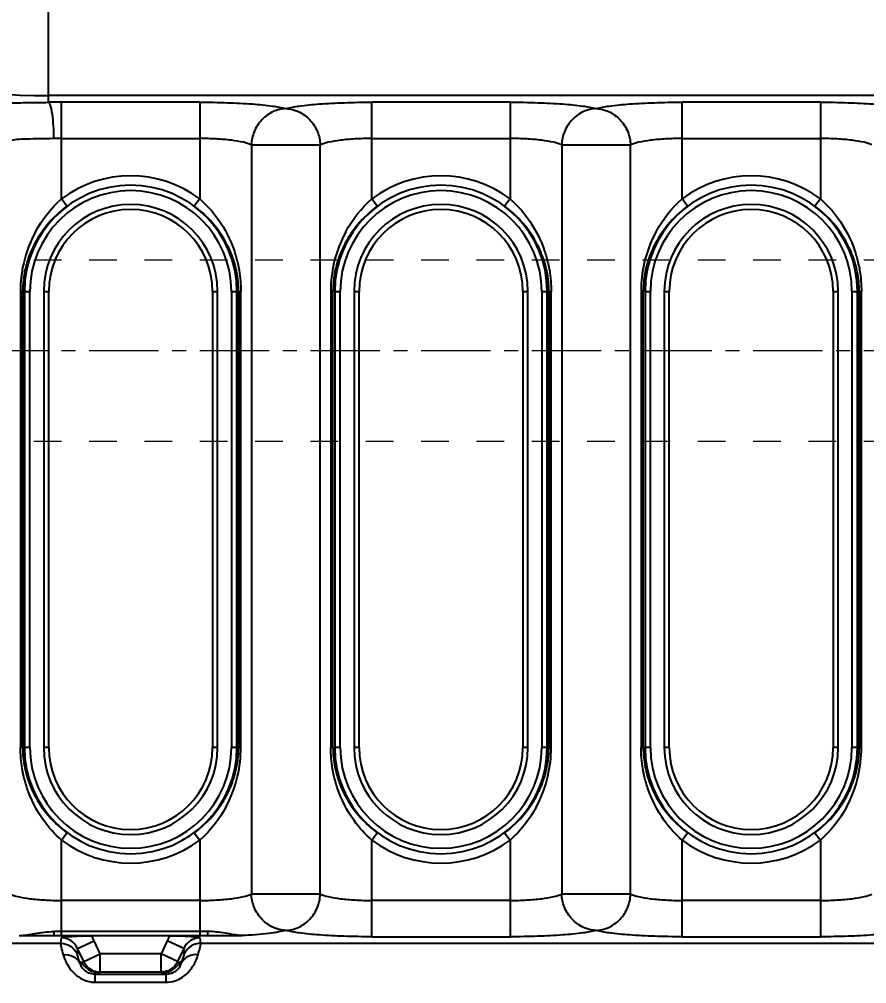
# Model space of a CAD drawing. Header units: millimetres. Extents: x 699 to 6116, y -3115 to -1923.
# Drawn here: x 984.9 to 1031.6, y -2497.9 to -2444.8 of the extents above; entities that cross this region are included whole.
import ezdxf

# ---------------------------------------------------------------- set-up
doc = ezdxf.new("R2010")
doc.units = ezdxf.units.MM
doc.header["$LTSCALE"] = 16.335
doc.header["$PDMODE"] = 3
doc.header["$PDSIZE"] = 0.3125
doc.linetypes.add('CENTER', pattern=[0.6, 0.375, -0.075, 0.075, -0.075])
doc.linetypes.add('HIDDEN', pattern=[0.2, 0.1, -0.1])
doc.layers.get('0').update_dxf_attribs({"linetype": 'CONTINUOUS'})
doc.layers.get('Defpoints').update_dxf_attribs({"linetype": 'CONTINUOUS'})
doc.layers.add('cool', color=153, linetype='HIDDEN', lineweight=9)
doc.styles.get("Standard").update_dxf_attribs({"font": 'txt', "width": 0.8})
doc.dimstyles.get("Standard").update_dxf_attribs({"dimtxt": 0.15625, "dimasz": 0.1875, "dimexe": 0.125, "dimexo": 0.0625, "dimtad": 0, "dimtih": 1, "dimtoh": 1, "dimdsep": 46, "dimtxsty": 'Standard', "dimcen": 0.09, "dimadec": 0, "dimazin": 0, "dimtp": 0.01, "dimtm": 0.01, "dimtfac": 1, "dimtofl": 0, "dimtmove": 0, "dimatfit": 3, "dimfxl": 0, "dimtolj": 1, "dimarcsym": 0})

# ---------------------------------------------------------------- blocks, each defined once
blk = doc.blocks.new('*D757')
at = {"color": 4, "lineweight": -2}
blk.add_line((976.485, -2500.543), (755.484, -2500.543), dxfattribs=at)
at = {"layer": 'Defpoints', "color": 0}
for p in [(1045.847, -2423.043), (755.484, -2500.543), (976.547, -2500.543)]:
    blk.add_point(p, dxfattribs=at)
at = {"color": 6, "insert": (740.151, -2500.543), "char_height": 10, "attachment_point": 5}
blk.add_mtext('\\A1;77.50', dxfattribs=at)
blk = doc.blocks.new('*D758')
at = {"color": 4, "lineweight": -2}
blk.add_line((890.285, -2596.043), (755.484, -2596.043), dxfattribs=at)
at = {"layer": 'Defpoints', "color": 0}
for p in [(1045.847, -2423.043), (755.484, -2596.043), (890.347, -2596.043)]:
    blk.add_point(p, dxfattribs=at)
at = {"color": 6, "insert": (738.151, -2596.043), "char_height": 10, "attachment_point": 5}
blk.add_mtext('\\A1;173.00', dxfattribs=at)
blk = doc.blocks.new('*D759')
at = {"color": 4, "lineweight": -2}
blk.add_line((895.847, -2600.255), (895.847, -2670.053), dxfattribs=at)
at = {"layer": 'Defpoints', "color": 0}
for p in [(1045.847, -2423.043), (895.847, -2600.193), (895.847, -2670.053)]:
    blk.add_point(p, dxfattribs=at)
at = {"color": 6, "insert": (895.847, -2686.72), "char_height": 10, "attachment_point": 5, "rotation": 90}
blk.add_mtext('\\A1;150.00', dxfattribs=at)
blk = doc.blocks.new('*D760')
at = {"color": 4, "lineweight": -2}
blk.add_line((960.347, -2429.905), (960.347, -2670.053), dxfattribs=at)
at = {"layer": 'Defpoints', "color": 0}
for p in [(1045.847, -2423.043), (960.347, -2429.843), (960.347, -2670.053)]:
    blk.add_point(p, dxfattribs=at)
at = {"color": 6, "insert": (960.347, -2685.387), "char_height": 10, "attachment_point": 5, "rotation": 90}
blk.add_mtext('\\A1;85.50', dxfattribs=at)
blk = doc.blocks.new('*D761')
at = {"color": 4, "lineweight": -2}
blk.add_line((979.847, -2503.905), (979.847, -2670.053), dxfattribs=at)
at = {"layer": 'Defpoints', "color": 0}
for p in [(1045.847, -2423.043), (979.847, -2503.843), (979.847, -2670.053)]:
    blk.add_point(p, dxfattribs=at)
at = {"color": 6, "insert": (979.847, -2684.72), "char_height": 10, "attachment_point": 5, "rotation": 90}
blk.add_mtext('\\A1;66.00', dxfattribs=at)

msp = doc.modelspace()

# ---------------------------------------------------------------- linework, layer by layer
at = {"color": 7, "linetype": 'Continuous'}
for p, q in [((986.523, -2449.364), (986.523, -2439.029)), ((1106.842, -2448.997), (986.523, -2448.997)), ((987.239, -2454.682), (987.239, -2449.359)), ((994.855, -2449.359), (987.239, -2449.359)), ((994.855, -2449.359), (994.855, -2454.682)), ((1004.333, -2454.682), (1004.333, -2449.359)), ((1011.949, -2449.359), (1004.333, -2449.359)), ((1011.949, -2449.359), (1011.949, -2454.682)), ((1021.426, -2454.682), (1021.426, -2449.359)), ((1029.042, -2449.359), (1021.426, -2449.359)), ((1029.042, -2449.359), (1029.042, -2454.682)), ((987.239, -2451.359), (994.855, -2451.359)), ((1004.333, -2451.359), (1011.949, -2451.359)), ((1021.426, -2451.359), (1029.042, -2451.359)), ((997.699, -2451.71), (997.699, -2492.991)), ((997.699, -2451.71), (1001.49, -2451.71)), ((1001.49, -2492.991), (1001.49, -2451.71)), ((1014.792, -2451.71), (1014.792, -2492.991)), ((1014.792, -2451.71), (1018.583, -2451.71)), ((1018.583, -2492.991), (1018.583, -2451.71)), ((987.539, -2455.084), (987.239, -2454.682)), ((994.855, -2454.682), (994.555, -2455.084)), ((1004.633, -2455.084), (1004.333, -2454.682)), ((1011.949, -2454.682), (1011.649, -2455.084)), ((1021.726, -2455.084), (1021.426, -2454.682)), ((1029.042, -2454.682), (1028.742, -2455.084)), ((984.976, -2459.782), (984.976, -2484.919)), ((985.1, -2459.782), (984.976, -2459.782)), ((985.1, -2484.919), (985.1, -2459.782)), ((985.196, -2459.782), (985.196, -2484.919)), ((985.196, -2459.782), (985.497, -2459.782)), ((985.497, -2484.919), (985.497, -2459.782)), ((986.258, -2459.782), (986.258, -2484.919)), ((986.258, -2459.782), (986.534, -2459.782)), ((986.534, -2484.919), (986.534, -2459.782)), ((995.561, -2459.782), (995.561, -2484.919)), ((995.561, -2459.782), (995.837, -2459.782)), ((995.837, -2484.919), (995.837, -2459.782)), ((996.598, -2459.782), (996.598, -2484.919)), ((996.598, -2459.782), (996.899, -2459.782)), ((996.899, -2484.919), (996.899, -2459.782)), ((996.994, -2459.782), (996.994, -2484.919)), ((996.994, -2459.782), (997.119, -2459.782)), ((997.119, -2484.919), (997.119, -2459.782)), ((1002.07, -2459.782), (1002.07, -2484.919)), ((1002.194, -2459.782), (1002.07, -2459.782)), ((1002.194, -2484.919), (1002.194, -2459.782)), ((1002.289, -2459.782), (1002.289, -2484.919)), ((1002.289, -2459.782), (1002.59, -2459.782)), ((1002.59, -2484.919), (1002.59, -2459.782)), ((1003.351, -2459.782), (1003.351, -2484.919)), ((1003.351, -2459.782), (1003.627, -2459.782)), ((1003.627, -2484.919), (1003.627, -2459.782)), ((1012.655, -2459.782), (1012.655, -2484.919)), ((1012.655, -2459.782), (1012.93, -2459.782)), ((1012.93, -2484.919), (1012.93, -2459.782)), ((1013.691, -2459.782), (1013.691, -2484.919)), ((1013.691, -2459.782), (1013.992, -2459.782)), ((1013.992, -2484.919), (1013.992, -2459.782)), ((1014.088, -2459.782), (1014.088, -2484.919)), ((1014.088, -2459.782), (1014.212, -2459.782)), ((1014.212, -2484.919), (1014.212, -2459.782)), ((1019.163, -2459.782), (1019.163, -2484.919)), ((1019.287, -2459.782), (1019.163, -2459.782)), ((1019.287, -2484.919), (1019.287, -2459.782)), ((1019.383, -2459.782), (1019.383, -2484.919)), ((1019.383, -2459.782), (1019.684, -2459.782)), ((1019.684, -2484.919), (1019.684, -2459.782)), ((1020.445, -2459.782), (1020.445, -2484.919)), ((1020.445, -2459.782), (1020.721, -2459.782)), ((1020.721, -2484.919), (1020.721, -2459.782)), ((1029.748, -2459.782), (1030.024, -2459.782)), ((1029.748, -2459.782), (1029.748, -2484.919)), ((1030.024, -2484.919), (1030.024, -2459.782)), ((1030.785, -2459.782), (1031.086, -2459.782)), ((1030.785, -2459.782), (1030.785, -2484.919)), ((1031.086, -2484.919), (1031.086, -2459.782)), ((1031.181, -2459.782), (1031.306, -2459.782)), ((1031.181, -2459.782), (1031.181, -2484.919)), ((1031.306, -2484.919), (1031.306, -2459.782)), ((985.1, -2484.919), (984.976, -2484.919)), ((985.497, -2484.919), (985.196, -2484.919)), ((986.534, -2484.919), (986.258, -2484.919)), ((995.837, -2484.919), (995.561, -2484.919)), ((996.899, -2484.919), (996.598, -2484.919)), ((996.994, -2484.919), (997.119, -2484.919)), ((1002.194, -2484.919), (1002.07, -2484.919)), ((1002.59, -2484.919), (1002.289, -2484.919)), ((1003.627, -2484.919), (1003.351, -2484.919)), ((1012.93, -2484.919), (1012.655, -2484.919)), ((1013.992, -2484.919), (1013.691, -2484.919)), ((1014.088, -2484.919), (1014.212, -2484.919)), ((1019.287, -2484.919), (1019.163, -2484.919)), ((1019.684, -2484.919), (1019.383, -2484.919)), ((1020.721, -2484.919), (1020.445, -2484.919)), ((1030.024, -2484.919), (1029.748, -2484.919)), ((1031.086, -2484.919), (1030.785, -2484.919)), ((1031.181, -2484.919), (1031.306, -2484.919)), ((987.239, -2490.02), (987.539, -2489.618)), ((994.555, -2489.618), (994.855, -2490.02)), ((1004.333, -2490.02), (1004.633, -2489.618)), ((1011.649, -2489.618), (1011.949, -2490.02)), ((1021.426, -2490.02), (1021.726, -2489.618)), ((1028.742, -2489.618), (1029.042, -2490.02)), ((987.241, -2495.28), (987.239, -2490.02)), ((994.855, -2490.02), (994.855, -2493.343)), ((1004.333, -2495.343), (1004.333, -2490.02)), ((1011.949, -2490.02), (1011.949, -2495.343)), ((1021.426, -2495.343), (1021.426, -2490.02)), ((1029.042, -2490.02), (1029.042, -2495.343)), ((994.855, -2493.343), (987.239, -2493.343)), ((994.855, -2493.343), (994.854, -2495.05)), ((1001.49, -2492.991), (997.699, -2492.991)), ((1011.949, -2493.343), (1004.333, -2493.343)), ((1018.583, -2492.991), (1014.792, -2492.991)), ((1029.042, -2493.343), (1021.426, -2493.343)), ((986.81, -2495.055), (986.821, -2495.279)), ((987.213, -2495.398), (987.187, -2495.705)), ((994.854, -2495.05), (987.241, -2495.05)), ((987.241, -2495.28), (994.855, -2495.28)), ((988.122, -2495.984), (989.032, -2495.56)), ((989.369, -2496.282), (989.032, -2495.56)), ((993.062, -2495.56), (992.726, -2496.282)), ((993.972, -2495.984), (993.062, -2495.56)), ((994.907, -2495.705), (994.881, -2495.398)), ((995.285, -2495.055), (995.273, -2495.279)), ((1004.333, -2495.343), (1011.949, -2495.343)), ((1021.426, -2495.343), (1029.042, -2495.343)), ((913.121, -2495.705), (987.187, -2495.705)), ((988.122, -2495.984), (988.098, -2496.28)), ((988.459, -2496.706), (988.122, -2495.984)), ((993.972, -2495.984), (993.636, -2496.706)), ((993.997, -2496.28), (993.972, -2495.984)), ((994.907, -2495.705), (1106.842, -2495.705)), ((988.459, -2496.706), (989.369, -2496.282)), ((992.726, -2496.282), (989.369, -2496.282)), ((989.369, -2497.287), (989.369, -2496.282)), ((993.636, -2496.706), (992.726, -2496.282)), ((992.726, -2497.287), (992.726, -2496.282)), ((988.241, -2496.776), (988.324, -2496.706)), ((993.854, -2496.776), (993.771, -2496.706)), ((988.795, -2497.187), (988.797, -2497.187)), ((989.099, -2497.4), (989.195, -2497.32)), ((989.099, -2497.4), (992.995, -2497.4)), ((989.099, -2497.852), (989.099, -2497.4)), ((989.369, -2497.32), (989.195, -2497.32)), ((992.726, -2497.287), (989.369, -2497.287)), ((992.9, -2497.32), (992.726, -2497.32)), ((992.995, -2497.4), (992.9, -2497.32)), ((992.995, -2497.852), (992.995, -2497.4)), ((993.297, -2497.187), (993.3, -2497.187)), ((989.099, -2497.852), (992.995, -2497.852))]:
    msp.add_line(p, q, dxfattribs=at)
for centre, radius, start, end in [((986.523, -2416.043), 32.954, 186.8165, 270), ((987.235, -2496.335), 46.977, 89.9944, 90.8686), ((987.238, -2468.379), 17.021, 89.9961, 91.444), ((991.047, -2459.782), 6.365, 53.254, 126.746), ((1008.141, -2459.782), 6.365, 53.254, 126.746), ((1025.234, -2459.782), 6.365, 53.254, 126.746), ((991.047, -2459.782), 5.852, 0, 180), ((1008.141, -2459.782), 5.852, 0, 180), ((1025.234, -2459.782), 5.852, 0, 180), ((991.047, -2459.782), 5.551, 0, 180), ((1008.141, -2459.782), 5.551, 0, 180), ((1025.234, -2459.782), 5.551, 0, 180), ((991.047, -2459.782), 4.79, 0, 180), ((991.281, -2460.109), 6.265, 126.6715, 140.6233), ((990.807, -2460.116), 6.275, 42.4543, 53.3202), ((1008.141, -2459.782), 4.79, 0, 180), ((1008.375, -2460.109), 6.265, 126.6715, 140.6233), ((1007.9, -2460.116), 6.275, 42.4543, 53.3202), ((1025.234, -2459.782), 4.79, 0, 180), ((1025.468, -2460.109), 6.265, 126.6715, 140.6233), ((1024.994, -2460.116), 6.275, 42.4543, 53.3202), ((991.047, -2459.782), 4.514, 0, 180), ((1008.141, -2459.782), 4.514, 0, 180), ((1025.234, -2459.782), 4.514, 0, 180), ((991.152, -2460.001), 6.097, 140.6354, 149.1366), ((1008.245, -2460.001), 6.097, 140.6354, 149.1366), ((1025.339, -2460.001), 6.097, 140.6354, 149.1366), ((991.841, -2459.749), 6.86, 151.7095, 167.0764), ((1008.935, -2459.749), 6.86, 151.7095, 167.0764), ((1026.028, -2459.749), 6.86, 151.7095, 167.0764), ((991.004, -2459.912), 5.924, 149.1427, 157.8689), ((1008.098, -2459.912), 5.924, 149.1427, 157.8689), ((1025.191, -2459.912), 5.924, 149.1427, 157.8689), ((990.826, -2459.839), 5.732, 157.8753, 165.8913), ((1007.919, -2459.839), 5.732, 157.8753, 165.8913), ((1025.013, -2459.839), 5.732, 157.8753, 165.8913), ((991.961, -2459.786), 6.985, 167.0025, 179.9679), ((1009.055, -2459.786), 6.985, 167.0025, 179.9679), ((1026.148, -2459.786), 6.985, 167.0025, 179.9679), ((990.664, -2459.797), 5.565, 165.906, 173.2916), ((991.364, -2459.799), 5.631, 0.1707, 11.287), ((1007.758, -2459.797), 5.565, 165.906, 173.2916), ((1008.457, -2459.799), 5.631, 0.1707, 11.287), ((1024.851, -2459.797), 5.565, 165.906, 173.2916), ((1025.551, -2459.799), 5.631, 0.1707, 11.287), ((990.556, -2459.782), 5.455, 173.3051, 179.994), ((1007.649, -2459.782), 5.455, 173.3051, 179.994), ((1024.743, -2459.782), 5.455, 173.3051, 179.994), ((990.731, -2484.903), 5.631, 180.1708, 191.287), ((991.047, -2484.919), 5.852, 180, 0), ((991.047, -2484.919), 5.551, 180, 360), ((991.047, -2484.919), 4.79, 180, 360), ((991.047, -2484.919), 4.514, 180, 0), ((990.133, -2484.915), 6.985, 347.0025, 359.9679), ((991.539, -2484.919), 5.455, 353.3051, 359.994), ((1007.825, -2484.903), 5.631, 180.1708, 191.287), ((1008.141, -2484.919), 5.852, 180, 0), ((1008.141, -2484.919), 5.551, 180, 360), ((1008.141, -2484.919), 4.79, 180, 360), ((1008.141, -2484.919), 4.514, 180, 0), ((1007.227, -2484.915), 6.985, 347.0025, 359.9679), ((1008.633, -2484.919), 5.455, 353.3051, 359.994), ((1024.918, -2484.903), 5.631, 180.1708, 191.287), ((1025.234, -2484.919), 5.852, 180, 0), ((1025.234, -2484.919), 5.551, 180, 360), ((1025.234, -2484.919), 4.79, 180, 360), ((1025.234, -2484.919), 4.514, 180, 0), ((1024.32, -2484.915), 6.985, 347.0025, 359.9679), ((1025.726, -2484.919), 5.455, 353.3051, 359.994), ((991.43, -2484.905), 5.565, 345.906, 353.2916), ((1008.524, -2484.905), 5.565, 345.906, 353.2916), ((1025.617, -2484.905), 5.565, 345.906, 353.2916), ((990.253, -2484.952), 6.86, 331.7095, 347.0764), ((991.269, -2484.863), 5.732, 337.8753, 345.8913), ((1007.347, -2484.952), 6.86, 331.7095, 347.0764), ((1008.362, -2484.863), 5.732, 337.8753, 345.8913), ((1024.44, -2484.952), 6.86, 331.7095, 347.0764), ((1025.456, -2484.863), 5.732, 337.8753, 345.8913), ((991.091, -2484.789), 5.924, 329.1427, 337.8689), ((1008.184, -2484.789), 5.924, 329.1427, 337.8689), ((1025.278, -2484.789), 5.924, 329.1427, 337.8689), ((990.943, -2484.7), 6.097, 320.6354, 329.1366), ((1008.036, -2484.7), 6.097, 320.6354, 329.1366), ((1025.13, -2484.7), 6.097, 320.6354, 329.1366), ((990.814, -2484.593), 6.265, 306.6715, 320.6233), ((1007.907, -2484.593), 6.265, 306.6715, 320.6233), ((1025.001, -2484.593), 6.265, 306.6715, 320.6233), ((991.288, -2484.585), 6.275, 222.4543, 233.3202), ((1008.381, -2484.585), 6.275, 222.4543, 233.3202), ((1025.475, -2484.585), 6.275, 222.4543, 233.3202), ((991.047, -2484.919), 6.365, 233.2545, 306.746), ((1008.141, -2484.919), 6.365, 233.254, 306.746), ((1025.234, -2484.919), 6.365, 233.254, 306.746), ((987.24, -2511.018), 15.968, 89.9973, 91.5441), ((987.24, -2409.775), 85.505, 269.71961, 270.00062), ((987.196, -2496.416), 2.026, 25.0056, 33.3334), ((994.899, -2496.417), 2.027, 146.6682, 154.9928), ((994.856, -2510.892), 15.842, 88.4482, 90.0082), ((994.857, -2409.947), 85.333, 269.99885, 270.27965), ((989.24, -2496.275), 1.013, 205.054, 244.0763), ((989.369, -2496.284), 1.003, 226.5837, 269.9928), ((992.727, -2496.286), 1.001, 291.6878, 313.4317), ((992.854, -2496.275), 1.013, 295.9235, 334.9459), ((993.088, -2496.563), 0.795, 336.5687, 344.4392), ((989.098, -2496.445), 0.955, 262.4437, 270.0885), ((992.802, -2495.951), 1.956, 307.6807, 316.6501), ((992.718, -2495.869), 2.073, 316.5883, 318.9035), ((989.1, -2496.292), 1.56, 260.611, 269.9854)]:
    msp.add_arc(centre, radius, start, end, dxfattribs=at)
for points, knots in [([(982.726, -2449.496), (982.915, -2449.458), (983.395, -2449.419), (984.241, -2449.392), (985.316, -2449.38), (986.103, -2449.371), (986.523, -2449.364)], [0, 0, 0, 0, 0.151991, 0.379021, 0.668409, 1, 1, 1, 1]), ([(986.523, -2449.364), (986.546, -2449.381), (986.584, -2449.451), (986.631, -2449.584), (986.678, -2449.781), (986.739, -2450.146), (986.786, -2450.681), (986.806, -2451.13), (986.809, -2451.364)], [0, 0, 0, 0, 0.04164, 0.112073, 0.211226, 0.337805, 0.656198, 1, 1, 1, 1]), ([(994.855, -2449.359), (995.364, -2449.358), (996.332, -2449.374), (997.671, -2449.439), (998.744, -2449.543), (999.357, -2449.64), (999.594, -2449.71)], [0, 0, 0, 0, 0.320374, 0.610618, 0.844066, 1, 1, 1, 1]), ([(999.594, -2449.71), (999.36, -2449.719), (998.866, -2449.836), (998.236, -2450.289), (997.814, -2450.954), (997.707, -2451.465), (997.699, -2451.71)], [0, 0, 0, 0, 0.233579, 0.491555, 0.754782, 1, 1, 1, 1]), ([(999.594, -2449.71), (999.831, -2449.64), (1000.445, -2449.543), (1001.517, -2449.439), (1002.856, -2449.374), (1003.825, -2449.358), (1004.333, -2449.359)], [0, 0, 0, 0, 0.155949, 0.389404, 0.679649, 1, 1, 1, 1]), ([(999.594, -2449.71), (999.828, -2449.719), (1000.322, -2449.836), (1000.952, -2450.289), (1001.374, -2450.954), (1001.481, -2451.465), (1001.49, -2451.71)], [0, 0, 0, 0, 0.233579, 0.491555, 0.754782, 1, 1, 1, 1]), ([(1011.949, -2449.359), (1012.457, -2449.358), (1013.426, -2449.374), (1014.765, -2449.439), (1015.837, -2449.543), (1016.45, -2449.64), (1016.688, -2449.71)], [0, 0, 0, 0, 0.320374, 0.610618, 0.844066, 1, 1, 1, 1]), ([(1016.688, -2449.71), (1016.453, -2449.719), (1015.96, -2449.836), (1015.329, -2450.289), (1014.907, -2450.954), (1014.8, -2451.465), (1014.792, -2451.71)], [0, 0, 0, 0, 0.233579, 0.491555, 0.754782, 1, 1, 1, 1]), ([(1016.688, -2449.71), (1016.925, -2449.64), (1017.538, -2449.543), (1018.611, -2449.439), (1019.949, -2449.374), (1020.918, -2449.358), (1021.426, -2449.359)], [0, 0, 0, 0, 0.155949, 0.389404, 0.679649, 1, 1, 1, 1]), ([(1016.688, -2449.71), (1016.922, -2449.719), (1017.415, -2449.836), (1018.046, -2450.289), (1018.468, -2450.954), (1018.575, -2451.465), (1018.583, -2451.71)], [0, 0, 0, 0, 0.233579, 0.491555, 0.754782, 1, 1, 1, 1]), ([(1029.042, -2449.359), (1029.551, -2449.358), (1030.519, -2449.374), (1031.858, -2449.439), (1032.931, -2449.543), (1033.544, -2449.64), (1033.781, -2449.71)], [0, 0, 0, 0, 0.320374, 0.610618, 0.844066, 1, 1, 1, 1]), ([(986.809, -2451.364), (986.545, -2451.371), (986.049, -2451.378), (985.367, -2451.388), (984.827, -2451.411), (984.516, -2451.446), (984.396, -2451.483)], [0, 0, 0, 0, 0.327404, 0.616026, 0.844524, 1, 1, 1, 1]), ([(997.699, -2451.71), (997.561, -2451.642), (997.192, -2451.543), (996.547, -2451.439), (995.743, -2451.374), (995.16, -2451.359), (994.855, -2451.359)], [0, 0, 0, 0, 0.159969, 0.39318, 0.681951, 1, 1, 1, 1]), ([(1004.333, -2451.359), (1004.028, -2451.359), (1003.445, -2451.374), (1002.641, -2451.439), (1001.996, -2451.543), (1001.627, -2451.642), (1001.49, -2451.71)], [0, 0, 0, 0, 0.318055, 0.606823, 0.840028, 1, 1, 1, 1]), ([(1014.792, -2451.71), (1014.654, -2451.642), (1014.286, -2451.543), (1013.641, -2451.439), (1012.836, -2451.374), (1012.254, -2451.359), (1011.949, -2451.359)], [0, 0, 0, 0, 0.159969, 0.39318, 0.681951, 1, 1, 1, 1]), ([(1021.426, -2451.359), (1021.121, -2451.359), (1020.539, -2451.374), (1019.734, -2451.439), (1019.089, -2451.543), (1018.721, -2451.642), (1018.583, -2451.71)], [0, 0, 0, 0, 0.318055, 0.606823, 0.840028, 1, 1, 1, 1]), ([(1031.886, -2451.71), (1031.748, -2451.642), (1031.379, -2451.543), (1030.734, -2451.439), (1029.93, -2451.374), (1029.347, -2451.359), (1029.042, -2451.359)], [0, 0, 0, 0, 0.159969, 0.39318, 0.681951, 1, 1, 1, 1]), ([(996.596, -2457.723), (996.529, -2457.555), (996.229, -2456.891), (995.806, -2456.284), (995.437, -2455.88)], [0, 0, 0, 0, 0.248204, 1, 1, 1, 1]), ([(995.836, -2455.763), (996.231, -2456.314), (996.651, -2457.139), (996.894, -2458.014), (996.945, -2458.239)], [0, 0, 0, 0, 0.746536, 1, 1, 1, 1]), ([(1013.689, -2457.723), (1013.623, -2457.555), (1013.323, -2456.891), (1012.9, -2456.284), (1012.53, -2455.88)], [0, 0, 0, 0, 0.248204, 1, 1, 1, 1]), ([(1012.929, -2455.763), (1013.324, -2456.314), (1013.744, -2457.139), (1013.988, -2458.014), (1014.039, -2458.239)], [0, 0, 0, 0, 0.746536, 1, 1, 1, 1]), ([(1030.783, -2457.723), (1030.716, -2457.555), (1030.416, -2456.891), (1029.993, -2456.284), (1029.624, -2455.88)], [0, 0, 0, 0, 0.248204, 1, 1, 1, 1]), ([(1030.023, -2455.763), (1030.418, -2456.314), (1030.838, -2457.139), (1031.081, -2458.014), (1031.132, -2458.239)], [0, 0, 0, 0, 0.746536, 1, 1, 1, 1]), ([(996.885, -2458.697), (996.868, -2458.613), (996.794, -2458.282), (996.689, -2457.958), (996.596, -2457.723)], [0, 0, 0, 0, 0.253093, 1, 1, 1, 1]), ([(1013.979, -2458.697), (1013.962, -2458.613), (1013.888, -2458.282), (1013.783, -2457.958), (1013.689, -2457.723)], [0, 0, 0, 0, 0.253093, 1, 1, 1, 1]), ([(1031.072, -2458.697), (1031.055, -2458.613), (1030.981, -2458.282), (1030.876, -2457.958), (1030.783, -2457.723)], [0, 0, 0, 0, 0.253093, 1, 1, 1, 1]), ([(996.945, -2458.239), (996.973, -2458.363), (997.074, -2458.872), (997.118, -2459.391), (997.118, -2459.782)], [0, 0, 0, 0, 0.246522, 1, 1, 1, 1]), ([(1014.039, -2458.239), (1014.067, -2458.363), (1014.167, -2458.872), (1014.212, -2459.391), (1014.212, -2459.782)], [0, 0, 0, 0, 0.246522, 1, 1, 1, 1]), ([(1031.132, -2458.239), (1031.16, -2458.363), (1031.261, -2458.872), (1031.305, -2459.391), (1031.305, -2459.782)], [0, 0, 0, 0, 0.246522, 1, 1, 1, 1]), ([(985.15, -2486.462), (985.121, -2486.338), (985.021, -2485.829), (984.976, -2485.31), (984.976, -2484.919)], [0, 0, 0, 0, 0.246522, 1, 1, 1, 1]), ([(1002.243, -2486.462), (1002.215, -2486.338), (1002.115, -2485.829), (1002.07, -2485.31), (1002.07, -2484.919)], [0, 0, 0, 0, 0.246522, 1, 1, 1, 1]), ([(1019.337, -2486.462), (1019.308, -2486.338), (1019.208, -2485.829), (1019.163, -2485.31), (1019.163, -2484.919)], [0, 0, 0, 0, 0.246522, 1, 1, 1, 1]), ([(985.209, -2486.005), (985.226, -2486.089), (985.3, -2486.419), (985.405, -2486.743), (985.499, -2486.978)], [0, 0, 0, 0, 0.253093, 1, 1, 1, 1]), ([(1002.303, -2486.005), (1002.32, -2486.089), (1002.394, -2486.419), (1002.499, -2486.743), (1002.592, -2486.978)], [0, 0, 0, 0, 0.253093, 1, 1, 1, 1]), ([(1019.396, -2486.005), (1019.413, -2486.089), (1019.487, -2486.419), (1019.592, -2486.743), (1019.686, -2486.978)], [0, 0, 0, 0, 0.253093, 1, 1, 1, 1]), ([(986.259, -2488.938), (985.864, -2488.388), (985.444, -2487.562), (985.2, -2486.687), (985.15, -2486.462)], [0, 0, 0, 0, 0.746536, 1, 1, 1, 1]), ([(1003.352, -2488.938), (1002.957, -2488.388), (1002.538, -2487.562), (1002.294, -2486.687), (1002.243, -2486.462)], [0, 0, 0, 0, 0.746536, 1, 1, 1, 1]), ([(1020.446, -2488.938), (1020.051, -2488.388), (1019.631, -2487.562), (1019.387, -2486.687), (1019.337, -2486.462)], [0, 0, 0, 0, 0.746536, 1, 1, 1, 1]), ([(985.499, -2486.978), (985.566, -2487.146), (985.865, -2487.81), (986.288, -2488.417), (986.658, -2488.821)], [0, 0, 0, 0, 0.248204, 1, 1, 1, 1]), ([(1002.592, -2486.978), (1002.659, -2487.146), (1002.959, -2487.81), (1003.382, -2488.417), (1003.751, -2488.821)], [0, 0, 0, 0, 0.248204, 1, 1, 1, 1]), ([(1019.686, -2486.978), (1019.753, -2487.146), (1020.052, -2487.81), (1020.475, -2488.417), (1020.845, -2488.821)], [0, 0, 0, 0, 0.248204, 1, 1, 1, 1]), ([(984.396, -2492.991), (984.534, -2493.059), (984.902, -2493.158), (985.547, -2493.262), (986.352, -2493.327), (986.934, -2493.343), (987.239, -2493.343)], [0, 0, 0, 0, 0.159954, 0.393168, 0.681995, 1, 1, 1, 1]), ([(994.855, -2493.343), (995.16, -2493.343), (995.743, -2493.327), (996.547, -2493.262), (997.192, -2493.158), (997.561, -2493.059), (997.699, -2492.991)], [0, 0, 0, 0, 0.31799, 0.60679, 0.840021, 1, 1, 1, 1]), ([(999.594, -2494.991), (999.36, -2494.982), (998.866, -2494.865), (998.236, -2494.412), (997.814, -2493.748), (997.707, -2493.237), (997.699, -2492.991)], [0, 0, 0, 0, 0.233579, 0.491554, 0.754781, 1, 1, 1, 1]), ([(999.594, -2494.991), (999.828, -2494.982), (1000.322, -2494.865), (1000.952, -2494.412), (1001.374, -2493.748), (1001.481, -2493.237), (1001.49, -2492.991)], [0, 0, 0, 0, 0.233579, 0.491555, 0.754782, 1, 1, 1, 1]), ([(1001.49, -2492.991), (1001.627, -2493.059), (1001.996, -2493.158), (1002.641, -2493.262), (1003.445, -2493.327), (1004.028, -2493.343), (1004.333, -2493.343)], [0, 0, 0, 0, 0.159969, 0.39318, 0.681951, 1, 1, 1, 1]), ([(1011.949, -2493.343), (1012.254, -2493.343), (1012.836, -2493.327), (1013.641, -2493.262), (1014.286, -2493.158), (1014.654, -2493.059), (1014.792, -2492.991)], [0, 0, 0, 0, 0.318055, 0.606823, 0.840028, 1, 1, 1, 1]), ([(1016.688, -2494.991), (1016.453, -2494.982), (1015.96, -2494.865), (1015.329, -2494.412), (1014.907, -2493.748), (1014.8, -2493.237), (1014.792, -2492.991)], [0, 0, 0, 0, 0.233579, 0.491555, 0.754782, 1, 1, 1, 1]), ([(1016.688, -2494.991), (1016.922, -2494.982), (1017.415, -2494.865), (1018.046, -2494.412), (1018.468, -2493.748), (1018.575, -2493.237), (1018.583, -2492.991)], [0, 0, 0, 0, 0.233579, 0.491555, 0.754782, 1, 1, 1, 1]), ([(1018.583, -2492.991), (1018.721, -2493.059), (1019.089, -2493.158), (1019.734, -2493.262), (1020.539, -2493.327), (1021.121, -2493.343), (1021.426, -2493.343)], [0, 0, 0, 0, 0.159969, 0.39318, 0.681951, 1, 1, 1, 1]), ([(1029.042, -2493.343), (1029.347, -2493.343), (1029.93, -2493.327), (1030.734, -2493.262), (1031.379, -2493.158), (1031.748, -2493.059), (1031.886, -2492.991)], [0, 0, 0, 0, 0.318055, 0.606823, 0.840028, 1, 1, 1, 1]), ([(999.594, -2494.991), (999.465, -2495.029), (999.151, -2495.094), (998.348, -2495.207), (997.673, -2495.256), (997.182, -2495.283)], [0, 0, 0, 0, 0.166376, 0.393599, 1, 1, 1, 1]), ([(1004.333, -2495.343), (1003.825, -2495.343), (1002.856, -2495.327), (1001.517, -2495.262), (1000.445, -2495.158), (999.831, -2495.061), (999.594, -2494.991)], [0, 0, 0, 0, 0.320373, 0.610617, 0.844065, 1, 1, 1, 1]), ([(1016.688, -2494.991), (1016.45, -2495.061), (1015.837, -2495.158), (1014.765, -2495.262), (1013.426, -2495.327), (1012.457, -2495.343), (1011.949, -2495.343)], [0, 0, 0, 0, 0.155949, 0.389404, 0.679649, 1, 1, 1, 1]), ([(1021.426, -2495.343), (1020.918, -2495.343), (1019.949, -2495.327), (1018.611, -2495.262), (1017.538, -2495.158), (1016.925, -2495.061), (1016.688, -2494.991)], [0, 0, 0, 0, 0.320374, 0.610618, 0.844066, 1, 1, 1, 1]), ([(1033.781, -2494.991), (1033.544, -2495.061), (1032.931, -2495.158), (1031.858, -2495.262), (1030.519, -2495.327), (1029.551, -2495.343), (1029.042, -2495.343)], [0, 0, 0, 0, 0.155949, 0.389404, 0.679649, 1, 1, 1, 1]), ([(984.912, -2495.283), (985.198, -2495.265), (985.826, -2495.145), (986.459, -2495.065), (986.81, -2495.056)], [0, 0, 0, 0, 0.450173, 1, 1, 1, 1]), ([(988.889, -2495.303), (988.728, -2495.303), (988.169, -2495.312), (987.61, -2495.356), (987.213, -2495.398)], [0, 0, 0, 0, 0.287207, 1, 1, 1, 1]), ([(988.122, -2495.984), (988.044, -2495.814), (987.785, -2495.51), (987.401, -2495.397), (987.213, -2495.398)], [0, 0, 0, 0, 0.499585, 1, 1, 1, 1]), ([(994.881, -2495.398), (994.763, -2495.385), (994.206, -2495.329), (993.646, -2495.303), (993.206, -2495.303)], [0, 0, 0, 0, 0.213169, 1, 1, 1, 1]), ([(994.881, -2495.398), (994.693, -2495.397), (994.309, -2495.51), (994.051, -2495.814), (993.972, -2495.984)], [0, 0, 0, 0, 0.500496, 1, 1, 1, 1]), ([(994.854, -2495.05), (994.854, -2495.066), (994.855, -2495.143), (994.855, -2495.22), (994.855, -2495.28)], [0, 0, 0, 0, 0.212705, 1, 1, 1, 1]), ([(997.183, -2495.283), (997.032, -2495.274), (996.723, -2495.23), (996.096, -2495.123), (995.611, -2495.053), (995.285, -2495.055)], [0, 0, 0, 0, 0.236936, 0.488719, 1, 1, 1, 1]), ([(987.187, -2495.705), (987.186, -2495.731), (987.196, -2495.803), (987.239, -2496.013), (987.291, -2496.194), (987.331, -2496.331)], [0, 0, 0, 0, 0.124728, 0.334597, 1, 1, 1, 1]), ([(987.187, -2495.705), (987.375, -2495.705), (987.756, -2495.813), (988.018, -2496.112), (988.098, -2496.28)], [0, 0, 0, 0, 0.500609, 1, 1, 1, 1]), ([(994.907, -2495.705), (994.72, -2495.705), (994.339, -2495.813), (994.077, -2496.112), (993.997, -2496.28)], [0, 0, 0, 0, 0.500608, 1, 1, 1, 1]), ([(994.764, -2496.331), (994.804, -2496.194), (994.855, -2496.013), (994.899, -2495.803), (994.909, -2495.731), (994.907, -2495.705)], [0, 0, 0, 0, 0.665407, 0.875292, 1, 1, 1, 1]), ([(987.331, -2496.331), (987.514, -2496.314), (987.884, -2496.365), (988.165, -2496.625), (988.241, -2496.776)], [0, 0, 0, 0, 0.522338, 1, 1, 1, 1]), ([(987.331, -2496.331), (987.418, -2496.63), (987.656, -2497.108), (988.206, -2497.625), (988.62, -2497.794), (988.845, -2497.831)], [0, 0, 0, 0, 0.41912, 0.694058, 1, 1, 1, 1]), ([(988.098, -2496.28), (988.096, -2496.301), (988.106, -2496.359), (988.15, -2496.525), (988.201, -2496.668), (988.241, -2496.776)], [0, 0, 0, 0, 0.123367, 0.332805, 1, 1, 1, 1]), ([(994.764, -2496.331), (994.58, -2496.314), (994.211, -2496.365), (993.93, -2496.625), (993.854, -2496.776)], [0, 0, 0, 0, 0.522336, 1, 1, 1, 1]), ([(993.854, -2496.776), (993.865, -2496.746), (993.902, -2496.642), (993.938, -2496.538), (993.96, -2496.464)], [0, 0, 0, 0, 0.290978, 1, 1, 1, 1]), ([(993.96, -2496.464), (993.964, -2496.448), (993.978, -2496.399), (993.991, -2496.349), (993.996, -2496.314)], [0, 0, 0, 0, 0.311224, 1, 1, 1, 1]), ([(994.28, -2497.232), (994.346, -2497.156), (994.553, -2496.882), (994.696, -2496.563), (994.764, -2496.331)], [0, 0, 0, 0, 0.293043, 1, 1, 1, 1]), ([(988.241, -2496.776), (988.272, -2496.887), (988.43, -2497.189), (988.758, -2497.363), (988.972, -2497.391)], [0, 0, 0, 0, 0.348049, 1, 1, 1, 1]), ([(993.493, -2497.257), (993.539, -2497.228), (993.672, -2497.125), (993.772, -2496.983), (993.817, -2496.879)], [0, 0, 0, 0, 0.324682, 1, 1, 1, 1]), ([(989.195, -2497.32), (989.15, -2497.32), (989.061, -2497.309), (988.955, -2497.296), (988.733, -2497.187), (988.795, -2497.186)], [0, 0, 0, 0, 0.314629, 0.565523, 1, 1, 1, 1]), ([(988.797, -2497.187), (988.818, -2497.188), (988.883, -2497.218), (988.95, -2497.237), (988.998, -2497.249)], [0, 0, 0, 0, 0.290014, 1, 1, 1, 1]), ([(988.998, -2497.249), (989.008, -2497.252), (989.051, -2497.262), (989.095, -2497.271), (989.129, -2497.276)], [0, 0, 0, 0, 0.218788, 1, 1, 1, 1]), ([(992.813, -2497.287), (992.873, -2497.287), (993.027, -2497.274), (993.175, -2497.226), (993.263, -2497.196)], [0, 0, 0, 0, 0.391362, 1, 1, 1, 1]), ([(993.07, -2497.302), (993.057, -2497.305), (993.001, -2497.315), (992.944, -2497.32), (992.9, -2497.32)], [0, 0, 0, 0, 0.229722, 1, 1, 1, 1]), ([(992.995, -2497.4), (993.043, -2497.4), (993.216, -2497.387), (993.386, -2497.325), (993.493, -2497.257)], [0, 0, 0, 0, 0.271742, 1, 1, 1, 1]), ([(993.3, -2497.186), (993.303, -2497.186), (993.31, -2497.186), (993.309, -2497.202), (993.285, -2497.216), (993.247, -2497.244), (993.171, -2497.276), (993.109, -2497.295), (993.07, -2497.302)], [0, 0, 0, 0, 0.032988, 0.055233, 0.138614, 0.306365, 0.580154, 1, 1, 1, 1]), ([(993.263, -2497.196), (993.267, -2497.195), (993.278, -2497.191), (993.29, -2497.187), (993.297, -2497.187)], [0, 0, 0, 0, 0.352548, 1, 1, 1, 1]), ([(993.484, -2497.773), (993.532, -2497.758), (993.714, -2497.689), (993.883, -2497.587), (993.997, -2497.499)], [0, 0, 0, 0, 0.257862, 1, 1, 1, 1])]:
    msp.add_open_spline(points, degree=3, knots=knots, dxfattribs=at)
for points in [[(985.801, -2456.498), (986.167, -2455.818), (986.657, -2455.189), (987.239, -2454.682)], [(994.855, -2454.682), (995.222, -2455.001), (995.552, -2455.368), (995.836, -2455.763)], [(1002.894, -2456.498), (1003.26, -2455.818), (1003.751, -2455.189), (1004.333, -2454.682)], [(1011.949, -2454.682), (1012.316, -2455.001), (1012.646, -2455.368), (1012.929, -2455.763)], [(1019.988, -2456.498), (1020.354, -2455.818), (1020.844, -2455.189), (1021.426, -2454.682)], [(1029.042, -2454.682), (1029.409, -2455.001), (1029.739, -2455.368), (1030.023, -2455.763)], [(996.294, -2488.203), (995.928, -2488.884), (995.438, -2489.512), (994.855, -2490.02)], [(1013.387, -2488.203), (1013.022, -2488.884), (1012.531, -2489.512), (1011.949, -2490.02)], [(1030.481, -2488.203), (1030.115, -2488.884), (1029.625, -2489.512), (1029.042, -2490.02)], [(987.239, -2490.02), (986.872, -2489.7), (986.542, -2489.334), (986.259, -2488.938)], [(1004.333, -2490.02), (1003.966, -2489.7), (1003.636, -2489.334), (1003.352, -2488.938)], [(1021.426, -2490.02), (1021.059, -2489.7), (1020.729, -2489.334), (1020.446, -2488.938)], [(984.912, -2495.283), (985.548, -2495.273), (986.185, -2495.276), (986.821, -2495.279)], [(995.273, -2495.279), (995.91, -2495.276), (996.546, -2495.273), (997.182, -2495.283)], [(993.996, -2496.314), (993.997, -2496.303), (993.998, -2496.292), (993.997, -2496.28)], [(988.68, -2497.013), (988.588, -2496.926), (988.512, -2496.82), (988.459, -2496.706)], [(993.636, -2496.706), (993.583, -2496.82), (993.506, -2496.926), (993.415, -2497.013)], [(989.129, -2497.276), (989.18, -2497.283), (989.231, -2497.287), (989.282, -2497.287)], [(993.097, -2497.216), (992.98, -2497.262), (992.852, -2497.287), (992.726, -2497.287)], [(992.995, -2497.852), (993.16, -2497.852), (993.328, -2497.825), (993.484, -2497.773)]]:
    msp.add_open_spline(points, degree=3, dxfattribs=at)
at = {"layer": 'cool', "ltscale": 0.932966}
for p, q in [((866.847, -2458.043), (1316.517, -2458.043)), ((866.847, -2468.043), (1316.517, -2468.043))]:
    msp.add_line(p, q, dxfattribs=at)
at = {"layer": 'cool', "color": 1, "linetype": 'CENTER', "ltscale": 0.621977}
msp.add_line((866.847, -2463.043), (1330.847, -2463.043), dxfattribs=at)

# ---------------------------------------------------------------- dimensions: what is measured, and where the dimension line sits
for feature_location, offset, dtype, picture, middle in [((890.347, -2596.043), (-134.863, 0), 0, '*D758', (738.151, -2596.043)), ((976.547, -2500.543), (-221.063, 0), 0, '*D757', (740.151, -2500.543)), ((895.847, -2600.193), (0, -69.861), 1, '*D759', (895.847, -2686.72)), ((960.347, -2429.843), (0, -240.211), 1, '*D760', (960.347, -2685.387)), ((979.847, -2503.843), (0, -166.211), 1, '*D761', (979.847, -2684.72))]:
    dim = msp.add_ordinate_dim(feature_location=feature_location, offset=offset, dtype=dtype, origin=(1045.847, -2423.043), dimstyle='Standard', override={"dimtxt": 10, "dimasz": 10, "dimgap": 0, "dimtih": 0, "dimtoh": 0, "dimzin": 0, "dimcen": 0, "dimclrd": 4, "dimclre": 4, "dimclrt": 6, "dimadec": 2, "dimtp": 0, "dimtm": 0, "dimtzin": 0})
    dim.commit()
    dim.dimension.update_dxf_attribs({"geometry": picture, "text_midpoint": middle})

doc.saveas('drawing.dxf')
